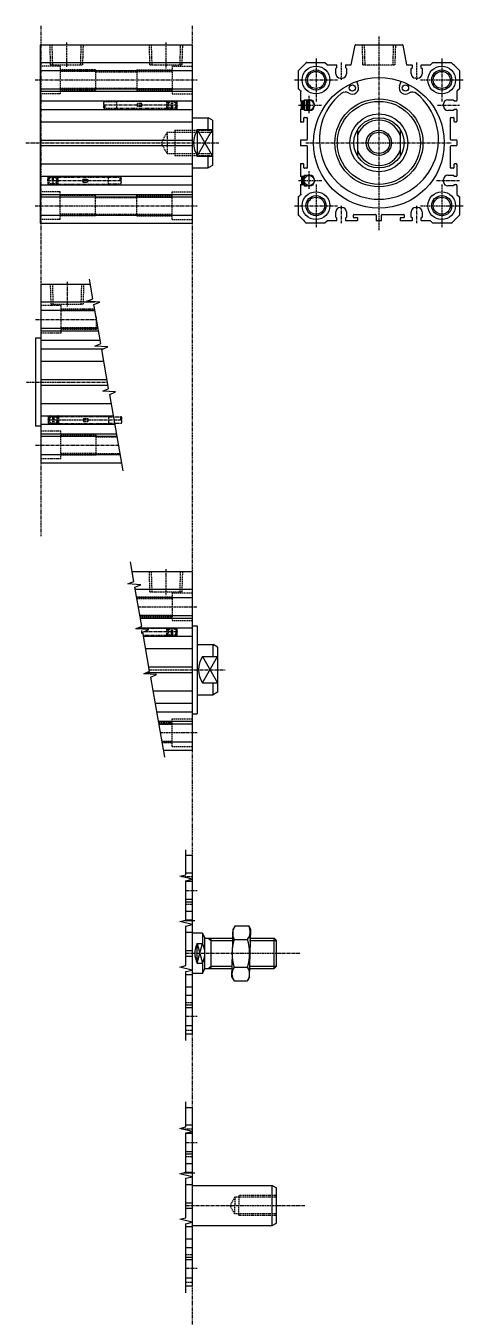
# Model space of a CAD drawing. Extents: x -127 to 117, y -226 to 743.
# Drawn here: x -56 to 117, y 230 to 743 of the extents above; entities that cross this region are included whole.
import ezdxf

# ---------------------------------------------------------------- set-up
doc = ezdxf.new("R2010")
doc.units = 0
for name, pattern in [('CENTER', [2, 1.25, -0.25, 0.25, -0.25]), ('DASHED', [0.75, 0.5, -0.25]), ('PHANTOM', [2.5, 1.25, -0.25, 0.25, -0.25, 0.25, -0.25])]:
    doc.linetypes.add(name, pattern=pattern)
doc.layers.get('0').update_dxf_attribs({"linetype": 'CONTINUOUS'})
doc.layers.add('CENTER', color=1, linetype='CENTER')

msp = doc.modelspace()

# ---------------------------------------------------------------- linework, layer by layer
at = {"color": 3, "linetype": 'PHANTOM'}
for p, q in [((-50.56, 743.22), (-50.56, 540.22)), ((9.72, 743.22), (9.72, -225.71))]:
    msp.add_line(p, q, dxfattribs=at)
at = {"color": 7, "linetype": 'CONTINUOUS'}
for p, q in [((-50.78, 735.68), (9.72, 735.68)), ((-50.78, 735.68), (-50.78, 664.68)), ((9.72, 735.68), (9.72, 664.68)), ((72.91, 727.68), (74.42, 735.52)), ((74.62, 735.68), (93.21, 735.68)), ((93.4, 735.52), (94.91, 727.68)), ((-50.78, 728.68), (9.72, 728.68)), ((-50.78, 725.4), (9.72, 725.4)), ((51.91, 718.18), (51.91, 725.4)), ((55.19, 728.68), (62.41, 728.68)), ((62.41, 728.68), (63.41, 727.68)), ((63.41, 727.68), (67.01, 727.68)), ((66.76, 726.18), (67.21, 726.68)), ((66.76, 724.08), (66.76, 726.18)), ((67.21, 726.68), (67.21, 727.48)), ((70.61, 727.48), (70.61, 726.68)), ((70.61, 726.68), (71.06, 726.18)), ((70.81, 727.68), (72.91, 727.68)), ((71.06, 726.18), (71.06, 724.08)), ((94.91, 727.68), (97.01, 727.68)), ((96.76, 726.18), (97.21, 726.68)), ((96.76, 724.08), (96.76, 726.18)), ((97.21, 726.68), (97.21, 727.48)), ((100.61, 727.48), (100.61, 726.68)), ((100.61, 726.68), (101.06, 726.18)), ((100.81, 727.68), (104.41, 727.68)), ((101.06, 726.18), (101.06, 724.08)), ((104.41, 727.68), (105.41, 728.68)), ((105.41, 728.68), (112.64, 728.68)), ((115.91, 725.4), (115.91, 718.18)), ((69.36, 722.38), (68.46, 722.38)), ((75.07, 721.13), (75.71, 719.36)), ((92.11, 719.36), (92.75, 721.13)), ((99.36, 722.38), (98.46, 722.38)), ((-50.78, 718.18), (9.72, 718.18)), ((-50.78, 717.18), (9.72, 717.18)), ((52.91, 717.18), (51.91, 718.18)), ((52.91, 713.58), (52.91, 717.18)), ((53.91, 713.38), (54.41, 713.83)), ((54.41, 713.83), (56.51, 713.83)), ((111.31, 713.83), (113.41, 713.83)), ((113.41, 713.83), (113.91, 713.38)), ((115.91, 718.18), (114.91, 717.18)), ((114.91, 717.18), (114.91, 713.58)), ((-50.78, 713.38), (9.72, 713.38)), ((-50.78, 709.98), (9.72, 709.98)), ((52.91, 705.28), (52.91, 709.78)), ((53.11, 713.38), (53.91, 713.38)), ((53.91, 709.98), (53.11, 709.98)), ((53.15, 710.28), (53.15, 713.08)), ((53.15, 713.08), (53.25, 713.08)), ((53.15, 710.28), (53.25, 710.28)), ((53.25, 713.21), (53.75, 713.21)), ((53.25, 711.93), (53.25, 713.21)), ((53.25, 711.93), (53.75, 711.93)), ((53.25, 710.15), (53.25, 711.43)), ((53.25, 711.43), (53.75, 711.43)), ((53.25, 710.15), (53.75, 710.15)), ((53.75, 713.21), (54.27, 713.73)), ((53.75, 710.15), (53.75, 713.21)), ((54.27, 709.63), (53.75, 710.15)), ((54.41, 709.53), (53.91, 709.98)), ((54.27, 713.73), (55.15, 713.73)), ((54.27, 709.63), (54.27, 713.73)), ((54.27, 709.63), (55.15, 709.63)), ((56.51, 709.53), (54.41, 709.53)), ((55.15, 709.63), (55.15, 713.73)), ((55.15, 712.43), (55.65, 712.43)), ((55.15, 710.93), (55.65, 710.93)), ((55.65, 709.78), (55.65, 713.58)), ((55.65, 713.58), (56.45, 713.58)), ((55.65, 709.78), (56.45, 709.78)), ((56.45, 709.7), (56.45, 713.65)), ((58.21, 712.13), (58.21, 711.23)), ((109.61, 711.23), (109.61, 712.13)), ((113.41, 709.53), (111.31, 709.53)), ((113.91, 709.98), (113.41, 709.53)), ((113.91, 713.38), (114.71, 713.38)), ((114.71, 709.98), (113.91, 709.98)), ((114.91, 709.78), (114.91, 705.28)), ((-50.78, 705.08), (9.72, 705.08)), ((9.72, 706.68), (15.99, 706.68)), ((15.99, 701.95), (15.99, 706.68)), ((17.72, 705.68), (15.99, 706.68)), ((17.72, 705.68), (17.72, 696.68)), ((53.11, 705.08), (53.91, 705.08)), ((54.11, 705.28), (54.11, 706.58)), ((54.31, 706.78), (55.21, 706.78)), ((55.41, 706.58), (55.41, 697.98)), ((112.41, 697.98), (112.41, 706.58)), ((112.61, 706.78), (113.51, 706.78)), ((113.71, 706.58), (113.71, 705.28)), ((113.91, 705.08), (114.71, 705.08)), ((11.72, 701.95), (17.72, 701.95)), ((11.72, 701.95), (17.72, 691.41)), ((11.72, 691.41), (17.72, 701.95)), ((11.72, 701.95), (11.72, 691.41)), ((75.41, 701.95), (75.41, 691.41)), ((92.41, 701.95), (92.41, 691.41)), ((-50.78, 697.78), (9.72, 697.78)), ((-50.78, 695.58), (9.72, 695.58)), ((17.72, 696.68), (17.72, 687.68)), ((52.91, 695.78), (52.91, 697.58)), ((55.21, 697.78), (53.11, 697.78)), ((53.11, 695.58), (55.21, 695.58)), ((55.41, 695.38), (55.41, 686.78)), ((112.41, 686.78), (112.41, 695.38)), ((114.71, 697.78), (112.61, 697.78)), ((112.61, 695.58), (114.71, 695.58)), ((114.91, 697.58), (114.91, 695.78)), ((-50.78, 688.28), (9.72, 688.28)), ((11.72, 691.41), (17.72, 691.41)), ((15.99, 686.68), (15.99, 691.41)), ((53.91, 688.28), (53.11, 688.28)), ((114.71, 688.28), (113.91, 688.28)), ((-50.78, 683.38), (9.72, 683.38)), ((9.72, 686.68), (15.99, 686.68)), ((17.72, 687.68), (15.99, 686.68)), ((52.91, 683.58), (52.91, 688.08)), ((53.11, 683.38), (53.91, 683.38)), ((53.21, 680.28), (53.21, 683.08)), ((53.21, 683.08), (53.31, 683.08)), ((53.31, 683.21), (53.81, 683.21)), ((53.31, 681.93), (53.31, 683.21)), ((53.81, 683.21), (54.33, 683.73)), ((53.81, 680.15), (53.81, 683.21)), ((53.91, 683.38), (54.41, 683.83)), ((54.11, 686.78), (54.11, 688.08)), ((55.21, 686.58), (54.31, 686.58)), ((54.33, 683.73), (55.21, 683.73)), ((54.33, 682.36), (54.33, 683.73)), ((54.41, 683.83), (56.51, 683.83)), ((55.21, 683.41), (55.21, 683.73)), ((111.31, 683.83), (113.41, 683.83)), ((113.51, 686.58), (112.61, 686.58)), ((113.41, 683.83), (113.91, 683.38)), ((113.71, 688.08), (113.71, 686.78)), ((113.91, 683.38), (114.71, 683.38)), ((114.91, 688.08), (114.91, 683.58)), ((-50.78, 679.98), (9.72, 679.98)), ((52.91, 676.18), (52.91, 679.78)), ((53.91, 679.98), (53.11, 679.98)), ((53.21, 680.28), (53.31, 680.28)), ((53.31, 681.93), (53.81, 681.93)), ((53.31, 680.15), (53.31, 681.43)), ((53.31, 681.43), (53.81, 681.43)), ((53.31, 680.15), (53.81, 680.15)), ((54.33, 679.63), (53.81, 680.15)), ((54.41, 679.53), (53.91, 679.98)), ((54.33, 679.63), (54.33, 681)), ((54.33, 679.63), (55.21, 679.63)), ((56.51, 679.53), (54.41, 679.53)), ((55.21, 679.63), (55.21, 679.95)), ((58.21, 682.13), (58.21, 681.23)), ((109.61, 681.23), (109.61, 682.13)), ((113.41, 679.53), (111.31, 679.53)), ((113.91, 679.98), (113.41, 679.53)), ((114.71, 679.98), (113.91, 679.98)), ((114.91, 679.78), (114.91, 676.18)), ((-50.78, 676.18), (9.72, 676.18)), ((-50.78, 675.18), (9.72, 675.18)), ((51.91, 675.18), (52.91, 676.18)), ((51.91, 667.95), (51.91, 675.18)), ((114.91, 676.18), (115.91, 675.18)), ((115.91, 675.18), (115.91, 667.95)), ((-50.78, 667.95), (9.72, 667.95)), ((66.76, 667.18), (66.76, 669.28)), ((68.46, 670.98), (69.36, 670.98)), ((71.06, 669.28), (71.06, 667.18)), ((73.81, 667.08), (73.81, 667.98)), ((74.01, 668.18), (82.61, 668.18)), ((82.81, 667.98), (82.81, 665.88)), ((85.01, 665.88), (85.01, 667.98)), ((85.21, 668.18), (93.81, 668.18)), ((94.01, 667.98), (94.01, 667.08)), ((96.76, 667.18), (96.76, 669.28)), ((98.46, 670.98), (99.36, 670.98)), ((101.06, 669.28), (101.06, 667.18)), ((-50.78, 664.68), (9.72, 664.68)), ((62.41, 664.68), (55.19, 664.68)), ((63.41, 665.68), (62.41, 664.68)), ((67.01, 665.68), (63.41, 665.68)), ((67.21, 666.68), (66.76, 667.18)), ((67.21, 665.88), (67.21, 666.68)), ((71.06, 667.18), (70.61, 666.68)), ((70.61, 666.68), (70.61, 665.88)), ((75.31, 665.68), (70.81, 665.68)), ((75.31, 666.88), (74.01, 666.88)), ((75.51, 665.88), (75.51, 666.68)), ((84.81, 665.68), (83.01, 665.68)), ((92.31, 666.68), (92.31, 665.88)), ((93.81, 666.88), (92.51, 666.88)), ((97.01, 665.68), (92.51, 665.68)), ((97.21, 666.68), (96.76, 667.18)), ((97.21, 665.88), (97.21, 666.68)), ((101.06, 667.18), (100.61, 666.68)), ((100.61, 666.68), (100.61, 665.88)), ((104.41, 665.68), (100.81, 665.68)), ((105.41, 664.68), (104.41, 665.68)), ((112.64, 664.68), (105.41, 664.68)), ((-50.56, 640.48), (-30.86, 640.48)), ((-50.56, 640.48), (-50.56, 569.48)), ((-50.56, 633.48), (-29.07, 633.48)), ((-50.56, 630.2), (-29.05, 630.2)), ((-50.56, 622.98), (-27.77, 622.98)), ((-50.56, 621.98), (-27.6, 621.98)), ((-52.56, 618.98), (-52.56, 583.98)), ((-50.56, 618.98), (-52.56, 618.98)), ((-50.56, 618.18), (-26.93, 618.18)), ((-50.56, 614.78), (-25.57, 614.78)), ((-50.56, 609.88), (-25.46, 609.88)), ((-50.56, 602.58), (-24.18, 602.58)), ((-50.56, 600.38), (-23.79, 600.38)), ((-50.56, 593.08), (-22.5, 593.08)), ((-50.56, 588.18), (-21.64, 588.18)), ((-50.56, 583.98), (-52.56, 583.98)), ((-50.56, 584.78), (-21.04, 584.78)), ((-50.56, 580.98), (-20.37, 580.98)), ((-50.56, 579.98), (-20.19, 579.98)), ((-50.56, 572.76), (-18.92, 572.76)), ((-50.56, 569.48), (-18.34, 569.48)), ((-14.23, 526.17), (9.72, 526.17)), ((9.72, 526.17), (9.72, 455.17)), ((-13, 519.17), (9.72, 519.17)), ((-12.42, 515.89), (9.72, 515.89)), ((-11.15, 508.67), (9.72, 508.67)), ((-11.71, 503.87), (9.72, 503.87)), ((-10.97, 507.67), (9.72, 507.67)), ((9.72, 504.67), (11.72, 504.67)), ((11.72, 504.67), (11.72, 469.67)), ((-9.7, 500.47), (9.72, 500.47)), ((-8.84, 495.57), (9.72, 495.57)), ((11.72, 497.17), (17.99, 497.17)), ((19.72, 496.17), (17.99, 497.17)), ((17.99, 492.43), (17.99, 497.17)), ((19.72, 496.17), (19.72, 487.17)), ((-7.55, 488.27), (9.72, 488.27)), ((11.72, 492.43), (11.72, 481.9)), ((13.72, 492.43), (19.72, 481.9)), ((13.72, 481.9), (19.72, 492.43)), ((13.72, 492.43), (19.72, 492.43)), ((-8.43, 486.07), (9.72, 486.07)), ((19.72, 487.17), (19.72, 478.17)), ((-5.87, 478.77), (9.72, 478.77)), ((13.72, 481.9), (19.72, 481.9)), ((17.99, 477.17), (17.99, 481.9)), ((19.72, 478.17), (17.99, 477.17)), ((-5.01, 473.87), (9.72, 473.87)), ((11.72, 477.17), (17.99, 477.17)), ((-4.41, 470.47), (9.72, 470.47)), ((9.72, 469.67), (11.72, 469.67)), ((-3.74, 466.67), (9.72, 466.67)), ((-3.56, 465.67), (9.72, 465.67)), ((-2.29, 458.44), (9.72, 458.44)), ((-1.71, 455.17), (9.72, 455.17)), ((7.21, 413.38), (9.72, 413.38)), ((9.72, 413.38), (9.72, 342.38)), ((7.21, 406.38), (9.72, 406.38)), ((7.21, 403.1), (9.72, 403.1)), ((7.21, 395.88), (9.72, 395.88)), ((7.21, 394.88), (9.72, 394.88)), ((7.21, 391.08), (9.72, 391.08)), ((6.38, 387.38), (10.67, 387.38)), ((7.21, 387.68), (9.72, 387.68)), ((26, 383.88), (26.85, 385.35)), ((26.85, 385.35), (32.15, 385.35)), ((33, 383.88), (32.15, 385.35)), ((7.21, 382.78), (9.72, 382.78)), ((13.72, 382.38), (9.72, 382.38)), ((13.72, 382.38), (13.72, 378.25)), ((13.72, 382.38), (14.72, 380.38)), ((14.72, 368.38), (14.72, 380.38)), ((14.72, 380.38), (25.5, 380.38)), ((17.22, 368.38), (17.22, 380.38)), ((25.5, 364.88), (26, 383.88)), ((32.5, 364.88), (33, 383.88)), ((32.5, 380.38), (42.28, 380.38)), ((42.28, 368.38), (42.28, 380.38)), ((42.28, 380.38), (43.22, 379.43)), ((7.21, 375.48), (9.72, 375.48)), ((11.72, 370.51), (11.72, 378.25)), ((11.72, 378.25), (13.72, 378.25)), ((26.35, 379.86), (31.65, 379.86)), ((43.22, 369.33), (43.22, 379.43)), ((7.21, 373.28), (9.72, 373.28)), ((11.72, 370.51), (13.72, 370.51)), ((13.72, 370.51), (13.72, 366.38)), ((7.21, 365.98), (9.72, 365.98)), ((13.72, 366.38), (9.72, 366.38)), ((13.72, 366.38), (14.72, 368.38)), ((14.72, 368.38), (25.5, 368.38)), ((25.5, 364.88), (26.35, 363.41)), ((26.35, 368.89), (31.65, 368.89)), ((32.5, 364.88), (31.65, 363.41)), ((32.5, 368.38), (42.28, 368.38)), ((42.28, 368.38), (43.22, 369.33)), ((7.21, 361.08), (9.72, 361.08)), ((26.35, 363.41), (31.65, 363.41)), ((7.21, 357.68), (9.72, 357.68)), ((7.21, 353.88), (9.72, 353.88)), ((7.21, 352.88), (9.72, 352.88)), ((7.21, 345.66), (9.72, 345.66)), ((7.21, 342.38), (9.72, 342.38)), ((7.21, 313.11), (9.72, 313.11)), ((9.72, 313.11), (9.72, 242.11)), ((7.21, 306.11), (9.72, 306.11)), ((7.21, 302.83), (9.72, 302.83)), ((7.21, 295.61), (9.72, 295.61)), ((7.21, 294.61), (9.72, 294.61)), ((7.21, 290.81), (9.72, 290.81)), ((6.38, 287.11), (10.67, 287.11)), ((7.21, 287.41), (9.72, 287.41)), ((7.21, 282.51), (9.72, 282.51)), ((9.72, 282.11), (41.49, 282.11)), ((41.49, 266.11), (41.49, 282.11)), ((41.49, 282.11), (43.22, 281.11)), ((43.22, 267.11), (43.22, 281.11)), ((7.21, 275.21), (9.72, 275.21)), ((7.21, 273.01), (9.72, 273.01)), ((41.49, 266.11), (43.22, 267.11)), ((7.21, 265.71), (9.72, 265.71)), ((9.72, 266.11), (41.49, 266.11)), ((7.21, 260.81), (9.72, 260.81)), ((7.21, 257.41), (9.72, 257.41)), ((7.21, 253.61), (9.72, 253.61)), ((7.21, 252.61), (9.72, 252.61)), ((7.21, 245.38), (9.72, 245.38)), ((7.21, 242.11), (9.72, 242.11))]:
    msp.add_line(p, q, dxfattribs=at)
at = {"color": 3, "linetype": 'DASHED'}
for p, q in [((-46.6, 727.68), (-46.85, 735.68)), ((-45.75, 727.68), (-46, 735.68)), ((-34.55, 735.68), (-34.8, 727.68)), ((-33.7, 735.68), (-33.95, 727.68)), ((-7.1, 727.68), (-7.35, 735.68)), ((-6.25, 727.68), (-6.5, 735.68)), ((4.95, 735.68), (4.7, 727.68)), ((5.8, 735.68), (5.55, 727.68)), ((77.58, 727.68), (77.33, 735.68)), ((78.44, 727.68), (78.19, 735.68)), ((89.64, 735.68), (89.39, 727.68)), ((90.49, 735.68), (90.24, 727.68)), ((-42.78, 727.18), (-50.78, 727.18)), ((-46.6, 727.68), (-33.95, 727.68)), ((-42.78, 727.18), (-42.78, 716.18)), ((-28.78, 725.68), (-42.78, 725.68)), ((-28.78, 725.05), (-42.78, 725.05)), ((-28.78, 725.68), (-28.78, 717.68)), ((-28.78, 724.98), (-12.28, 724.98)), ((-12.28, 725.68), (1.72, 725.68)), ((-12.28, 725.68), (-12.28, 717.68)), ((-12.28, 725.05), (1.72, 725.05)), ((-7.1, 727.68), (5.55, 727.68)), ((1.72, 727.18), (9.72, 727.18)), ((1.72, 727.18), (1.72, 716.18)), ((77.58, 727.68), (90.24, 727.68)), ((-42.78, 716.18), (-50.78, 716.18)), ((-28.78, 718.3), (-42.78, 718.3)), ((-28.78, 717.68), (-42.78, 717.68)), ((-28.78, 718.38), (-12.28, 718.38)), ((-12.28, 718.3), (1.72, 718.3)), ((-12.28, 717.68), (1.72, 717.68)), ((1.72, 716.18), (9.72, 716.18)), ((-0.28, 700.87), (-2.69, 696.68)), ((-0.28, 700.87), (17.72, 700.87)), ((-0.28, 700.87), (-0.28, 692.49)), ((2.72, 701.68), (2.72, 691.68)), ((2.72, 701.68), (17.72, 701.68)), ((-0.28, 692.49), (-2.69, 696.68)), ((-0.28, 692.49), (17.72, 692.49)), ((2.72, 691.68), (17.72, 691.68)), ((-42.78, 677.18), (-50.78, 677.18)), ((-42.78, 666.18), (-42.78, 677.18)), ((-28.78, 675.68), (-42.78, 675.68)), ((-28.78, 675.05), (-42.78, 675.05)), ((-28.78, 667.68), (-28.78, 675.68)), ((-28.78, 674.98), (-12.28, 674.98)), ((-12.28, 667.68), (-12.28, 675.68)), ((-12.28, 675.68), (1.72, 675.68)), ((-12.28, 675.05), (1.72, 675.05)), ((1.72, 677.18), (9.72, 677.18)), ((1.72, 666.18), (1.72, 677.18)), ((-28.78, 668.3), (-42.78, 668.3)), ((-28.78, 667.68), (-42.78, 667.68)), ((-28.78, 668.38), (-12.28, 668.38)), ((-12.28, 668.3), (1.72, 668.3)), ((-12.28, 667.68), (1.72, 667.68)), ((-42.78, 666.18), (-50.78, 666.18)), ((1.72, 666.18), (9.72, 666.18)), ((-46.39, 632.48), (-46.64, 640.48)), ((-45.53, 632.48), (-45.78, 640.48)), ((-34.34, 640.48), (-34.59, 632.48)), ((-33.48, 640.48), (-33.73, 632.48)), ((-42.56, 631.98), (-50.56, 631.98)), ((-46.39, 632.48), (-33.73, 632.48)), ((-42.56, 631.98), (-42.56, 620.98)), ((-29.09, 630.48), (-42.56, 630.48)), ((-28.98, 629.86), (-42.56, 629.86)), ((-28.56, 627.45), (-28.56, 622.48)), ((-28.56, 623.11), (-42.56, 623.11)), ((-28.56, 622.48), (-42.56, 622.48)), ((-28.56, 623.18), (-27.81, 623.18)), ((-42.56, 620.98), (-50.56, 620.98)), ((-42.56, 581.98), (-50.56, 581.98)), ((-42.56, 570.98), (-42.56, 581.98)), ((-28.56, 580.48), (-42.56, 580.48)), ((-28.56, 572.48), (-28.56, 580.48)), ((-28.56, 579.86), (-42.56, 579.86)), ((-28.56, 579.78), (-20.16, 579.78)), ((-42.56, 570.98), (-50.56, 570.98)), ((-28.56, 573.11), (-42.56, 573.11)), ((-28.56, 572.48), (-42.56, 572.48)), ((-28.56, 573.18), (-18.99, 573.18)), ((-7.1, 518.17), (-7.35, 526.17)), ((-6.25, 518.17), (-6.5, 526.17)), ((4.95, 526.17), (4.7, 518.17)), ((5.8, 526.17), (5.55, 518.17)), ((-12.34, 515.47), (-12.28, 515.47)), ((-12.28, 516.17), (1.72, 516.17)), ((-12.28, 516.17), (-12.28, 515.08)), ((-12.28, 515.54), (1.72, 515.54)), ((-7.1, 518.17), (5.55, 518.17)), ((1.72, 517.67), (1.72, 506.67)), ((1.72, 517.67), (9.72, 517.67)), ((-11.17, 508.79), (1.72, 508.79)), ((-11.06, 508.17), (1.72, 508.17)), ((1.72, 506.67), (9.72, 506.67)), ((1.72, 456.67), (1.72, 467.67)), ((1.72, 467.67), (9.72, 467.67)), ((-3.65, 466.17), (1.72, 466.17)), ((-3.54, 465.54), (1.72, 465.54)), ((-2.35, 458.79), (1.72, 458.79)), ((-2.24, 458.17), (1.72, 458.17)), ((1.72, 456.67), (9.72, 456.67)), ((5.4, 404.88), (9.72, 404.88)), ((7.21, 393.88), (9.72, 393.88)), ((7.21, 354.88), (9.72, 354.88)), ((7.21, 343.88), (9.72, 343.88)), ((5.4, 304.61), (9.72, 304.61)), ((7.21, 293.61), (9.72, 293.61)), ((26.62, 277.43), (24.71, 274.11)), ((43.22, 277.43), (26.62, 277.43)), ((26.62, 277.43), (26.62, 274.11)), ((43.22, 278.11), (28.22, 278.11)), ((28.22, 278.11), (28.22, 274.11)), ((26.62, 270.78), (24.71, 274.11)), ((26.62, 270.78), (26.62, 274.11)), ((28.22, 270.11), (28.22, 274.11)), ((43.22, 270.78), (26.62, 270.78)), ((43.22, 270.11), (28.22, 270.11)), ((7.21, 254.61), (9.72, 254.61)), ((7.21, 243.61), (9.72, 243.61))]:
    msp.add_line(p, q, dxfattribs=at)
at = {"color": 7, "linetype": 'PHANTOM'}
for p, q in [((-20.28, 712.98), (-25.26, 712.98)), ((-20.28, 710.38), (-25.26, 710.38)), ((-20.28, 709.98), (-20.28, 713.38)), ((-0.38, 713.08), (-20.28, 713.08)), ((-0.38, 710.28), (-20.28, 710.28)), ((-12.08, 711.08), (-12.08, 712.28)), ((-10.28, 712.28), (-12.08, 712.28)), ((-10.28, 711.08), (-12.08, 711.08)), ((-10.28, 711.08), (-10.28, 712.28)), ((-0.38, 709.98), (-0.38, 713.38)), ((-0.18, 712.45), (-0.18, 713.28)), ((-0.18, 710.08), (-0.18, 710.91)), ((1.47, 710.17), (1.47, 713.19)), ((1.97, 710.17), (1.97, 713.19)), ((3.62, 712.45), (3.62, 713.28)), ((3.62, 710.08), (3.62, 710.91)), ((3.72, 712.13), (3.72, 713.38)), ((3.72, 709.98), (3.72, 711.23)), ((-47.78, 683.38), (-47.78, 682.13)), ((-47.68, 683.28), (-47.68, 682.45)), ((-46.03, 683.19), (-46.03, 680.17)), ((-45.53, 683.19), (-45.53, 680.17)), ((-43.88, 683.28), (-43.88, 682.45)), ((-43.68, 683.38), (-43.68, 679.98)), ((-43.68, 683.08), (-23.78, 683.08)), ((-23.78, 683.38), (-23.78, 679.98)), ((-47.78, 681.23), (-47.78, 679.98)), ((-47.68, 680.91), (-47.68, 680.08)), ((-43.88, 680.91), (-43.88, 680.08)), ((-43.68, 680.28), (-23.78, 680.28)), ((-33.78, 682.28), (-33.78, 681.08)), ((-33.78, 682.28), (-31.98, 682.28)), ((-33.78, 681.08), (-31.98, 681.08)), ((-31.98, 682.28), (-31.98, 681.08)), ((-23.78, 682.98), (-18.79, 682.98)), ((-23.78, 680.38), (-18.79, 680.38)), ((-47.56, 588.18), (-47.56, 586.93)), ((-47.56, 586.03), (-47.56, 584.78)), ((-47.46, 588.08), (-47.46, 587.25)), ((-47.46, 585.71), (-47.46, 584.88)), ((-45.81, 587.99), (-45.81, 584.97)), ((-45.31, 587.99), (-45.31, 584.97)), ((-43.66, 588.08), (-43.66, 587.25)), ((-43.66, 585.71), (-43.66, 584.88)), ((-43.46, 588.18), (-43.46, 584.78)), ((-43.46, 587.88), (-23.56, 587.88)), ((-33.56, 587.08), (-31.76, 587.08)), ((-33.56, 587.08), (-33.56, 585.88)), ((-33.56, 585.88), (-31.76, 585.88)), ((-31.76, 587.08), (-31.76, 585.88)), ((-23.56, 588.18), (-23.56, 584.78)), ((-23.56, 587.78), (-18.58, 587.78)), ((-43.46, 585.08), (-23.56, 585.08)), ((-23.56, 585.18), (-18.58, 585.18)), ((-0.38, 503.57), (-12.4, 503.57)), ((-0.38, 500.47), (-0.38, 503.87)), ((-0.18, 502.94), (-0.18, 503.77)), ((1.47, 500.66), (1.47, 503.68)), ((1.97, 500.66), (1.97, 503.68)), ((3.62, 502.94), (3.62, 503.77)), ((3.72, 502.62), (3.72, 503.87)), ((-10.28, 501.57), (-10.28, 502.77)), ((-0.38, 500.77), (-9.75, 500.77)), ((-0.18, 500.57), (-0.18, 501.4)), ((3.62, 500.57), (3.62, 501.4)), ((3.72, 500.47), (3.72, 501.72))]:
    msp.add_line(p, q, dxfattribs=at)
at = {"color": 3, "linetype": 'CONTINUOUS'}
for p, q in [((-29.84, 634.7), (-31.2, 642.44)), ((-32.2, 633.67), (-29.84, 634.7)), ((-27.06, 633.36), (-32.2, 633.67)), ((-29.42, 632.33), (-27.06, 633.36)), ((-26.69, 616.84), (-29.42, 632.33)), ((-29.05, 615.81), (-26.69, 616.84)), ((-23.92, 615.5), (-29.05, 615.81)), ((-26.27, 614.48), (-23.92, 615.5)), ((-23.54, 598.98), (-26.27, 614.48)), ((-25.9, 597.96), (-23.54, 598.98)), ((-20.77, 597.65), (-25.9, 597.96)), ((-23.12, 596.62), (-20.77, 597.65)), ((-17.77, 566.23), (-23.12, 596.62)), ((-13.55, 522.29), (-14.91, 530.04)), ((-15.91, 521.27), (-13.55, 522.29)), ((-10.77, 520.95), (-15.91, 521.27)), ((-13.13, 519.93), (-10.77, 520.95)), ((-10.4, 504.44), (-13.13, 519.93)), ((-12.76, 503.41), (-10.4, 504.44)), ((-7.62, 503.1), (-12.76, 503.41)), ((-9.98, 502.07), (-7.62, 503.1)), ((-7.25, 486.58), (-9.98, 502.07)), ((-9.61, 485.55), (-7.25, 486.58)), ((-4.48, 485.24), (-9.61, 485.55)), ((-6.83, 484.22), (-4.48, 485.24)), ((-1.21, 452.33), (-6.83, 484.22)), ((7.21, 405.64), (7.21, 415.58)), ((4.71, 405.04), (7.21, 405.64)), ((9.71, 403.84), (4.71, 405.04)), ((7.21, 403.24), (9.71, 403.84)), ((7.21, 387.58), (7.21, 403.24)), ((4.71, 386.98), (7.21, 387.58)), ((9.71, 385.78), (4.71, 386.98)), ((7.21, 385.18), (9.71, 385.78)), ((7.21, 369.51), (7.21, 385.18)), ((16.01, 380.38), (17.22, 379.43)), ((11.72, 370.51), (13.72, 378.25)), ((11.72, 378.25), (13.72, 370.51)), ((17.22, 379.43), (25.5, 379.43)), ((32.5, 379.43), (43.22, 379.43)), ((4.71, 368.91), (7.21, 369.51)), ((9.71, 367.71), (4.71, 368.91)), ((7.21, 367.11), (9.71, 367.71)), ((7.21, 339.65), (7.21, 367.11)), ((16.01, 368.38), (17.22, 369.33)), ((17.22, 369.33), (25.5, 369.33)), ((32.5, 369.33), (43.22, 369.33)), ((7.21, 305.37), (7.21, 315.31)), ((4.71, 304.77), (7.21, 305.37)), ((9.71, 303.57), (4.71, 304.77)), ((7.21, 302.97), (9.71, 303.57)), ((7.21, 287.31), (7.21, 302.97)), ((4.71, 286.71), (7.21, 287.31)), ((9.71, 285.51), (4.71, 286.71)), ((7.21, 284.91), (9.71, 285.51)), ((7.21, 269.24), (7.21, 284.91)), ((4.71, 268.64), (7.21, 269.24)), ((9.71, 267.44), (4.71, 268.64)), ((7.21, 266.84), (9.71, 267.44)), ((7.21, 239.37), (7.21, 266.84))]:
    msp.add_line(p, q, dxfattribs=at)
at = {"color": 7, "linetype": 'PHANTOM'}
for points in [[(-25.26, 712.98, 0), (-25.27, 712.98, 0), (-25.28, 712.98, 0), (-25.28, 712.98, 0), (-25.29, 712.97, 0), (-25.3, 712.97, 0), (-25.31, 712.97, 0), (-25.31, 712.97, 0), (-25.32, 712.96, 0), (-25.33, 712.96, 0), (-25.33, 712.96, 0), (-25.34, 712.95, 0), (-25.35, 712.95, 0), (-25.36, 712.95, 0), (-25.36, 712.94, 0), (-25.37, 712.93, 0), (-25.38, 712.93, 0), (-25.38, 712.92, 0), (-25.39, 712.91, 0), (-25.4, 712.91, 0), (-25.4, 712.9, 0), (-25.41, 712.89, 0), (-25.42, 712.88, 0), (-25.42, 712.88, 0), (-25.43, 712.87, 0), (-25.43, 712.86, 0), (-25.44, 712.85, 0), (-25.45, 712.84, 0), (-25.45, 712.83, 0), (-25.46, 712.82, 0), (-25.46, 712.81, 0), (-25.47, 712.8, 0), (-25.47, 712.79, 0), (-25.48, 712.78, 0), (-25.48, 712.76, 0), (-25.49, 712.75, 0), (-25.49, 712.74, 0), (-25.5, 712.73, 0), (-25.5, 712.71, 0), (-25.51, 712.7, 0), (-25.51, 712.69, 0), (-25.52, 712.67, 0), (-25.52, 712.66, 0), (-25.52, 712.65, 0), (-25.53, 712.63, 0), (-25.53, 712.62, 0), (-25.53, 712.61, 0), (-25.54, 712.59, 0), (-25.54, 712.58, 0), (-25.54, 712.56, 0), (-25.54, 712.55, 0), (-25.55, 712.53, 0), (-25.55, 712.52, 0), (-25.55, 712.5, 0), (-25.55, 712.48, 0), (-25.55, 712.47, 0), (-25.56, 712.45, 0), (-25.56, 712.44, 0), (-25.56, 712.42, 0), (-25.56, 712.41, 0), (-25.56, 712.39, 0), (-25.56, 712.38, 0), (-25.56, 712.36, 0), (-25.56, 712.34, 0), (-25.56, 712.33, 0), (-25.56, 712.31, 0), (-25.56, 712.3, 0), (-25.56, 712.28, 0), (-25.56, 712.26, 0), (-25.56, 712.25, 0), (-25.56, 712.23, 0), (-25.56, 712.22, 0), (-25.56, 712.2, 0), (-25.55, 712.18, 0), (-25.55, 712.17, 0), (-25.55, 712.15, 0), (-25.55, 712.14, 0), (-25.55, 712.12, 0), (-25.54, 712.11, 0), (-25.54, 712.09, 0), (-25.54, 712.08, 0), (-25.54, 712.06, 0), (-25.53, 712.05, 0), (-25.53, 712.04, 0), (-25.53, 712.02, 0), (-25.52, 712.01, 0), (-25.52, 711.99, 0), (-25.52, 711.98, 0), (-25.51, 711.97, 0), (-25.51, 711.95, 0), (-25.5, 711.94, 0), (-25.5, 711.93, 0), (-25.49, 711.91, 0), (-25.49, 711.9, 0), (-25.48, 711.89, 0), (-25.48, 711.88, 0), (-25.47, 711.87, 0), (-25.47, 711.86, 0), (-25.46, 711.85, 0), (-25.46, 711.84, 0), (-25.45, 711.83, 0), (-25.45, 711.82, 0), (-25.44, 711.81, 0), (-25.43, 711.8, 0), (-25.43, 711.79, 0), (-25.42, 711.78, 0), (-25.42, 711.77, 0), (-25.41, 711.76, 0), (-25.4, 711.75, 0), (-25.4, 711.75, 0), (-25.39, 711.74, 0), (-25.38, 711.73, 0), (-25.38, 711.73, 0), (-25.37, 711.72, 0), (-25.36, 711.71, 0), (-25.36, 711.71, 0), (-25.35, 711.71, 0), (-25.34, 711.7, 0), (-25.33, 711.7, 0), (-25.33, 711.69, 0), (-25.32, 711.69, 0), (-25.31, 711.69, 0), (-25.31, 711.68, 0), (-25.3, 711.68, 0), (-25.29, 711.68, 0), (-25.28, 711.68, 0), (-25.28, 711.68, 0), (-25.27, 711.68, 0), (-25.26, 711.68, 0)], [(-25.26, 710.38, 0), (-25.25, 710.38, 0), (-25.23, 710.38, 0), (-25.22, 710.38, 0), (-25.2, 710.39, 0), (-25.19, 710.4, 0), (-25.17, 710.4, 0), (-25.16, 710.41, 0), (-25.15, 710.43, 0), (-25.13, 710.44, 0), (-25.12, 710.45, 0), (-25.11, 710.47, 0), (-25.1, 710.49, 0), (-25.08, 710.5, 0), (-25.07, 710.52, 0), (-25.06, 710.55, 0), (-25.05, 710.57, 0), (-25.04, 710.59, 0), (-25.03, 710.62, 0), (-25.02, 710.64, 0), (-25.01, 710.67, 0), (-25, 710.69, 0), (-25, 710.72, 0), (-24.99, 710.75, 0), (-24.98, 710.78, 0), (-24.98, 710.81, 0), (-24.97, 710.84, 0), (-24.97, 710.87, 0), (-24.97, 710.9, 0), (-24.96, 710.93, 0), (-24.96, 710.96, 0), (-24.96, 711, 0), (-24.96, 711.03, 0), (-24.96, 711.06, 0), (-24.96, 711.09, 0), (-24.96, 711.12, 0), (-24.97, 711.15, 0), (-24.97, 711.18, 0), (-24.97, 711.22, 0), (-24.98, 711.25, 0), (-24.98, 711.28, 0), (-24.99, 711.31, 0), (-25, 711.33, 0), (-25, 711.36, 0), (-25.01, 711.39, 0), (-25.02, 711.41, 0), (-25.03, 711.44, 0), (-25.04, 711.46, 0), (-25.05, 711.49, 0), (-25.06, 711.51, 0), (-25.07, 711.53, 0), (-25.08, 711.55, 0), (-25.1, 711.57, 0), (-25.11, 711.59, 0), (-25.12, 711.6, 0), (-25.13, 711.62, 0), (-25.15, 711.63, 0), (-25.16, 711.64, 0), (-25.17, 711.65, 0), (-25.19, 711.66, 0), (-25.2, 711.66, 0), (-25.22, 711.67, 0), (-25.23, 711.67, 0), (-25.25, 711.68, 0), (-25.26, 711.68, 0), (-25.28, 711.68, 0), (-25.29, 711.67, 0), (-25.31, 711.67, 0), (-25.32, 711.66, 0), (-25.33, 711.66, 0), (-25.35, 711.65, 0), (-25.36, 711.64, 0), (-25.38, 711.63, 0), (-25.39, 711.62, 0), (-25.4, 711.6, 0), (-25.42, 711.59, 0), (-25.43, 711.57, 0), (-25.44, 711.55, 0), (-25.45, 711.53, 0), (-25.46, 711.51, 0), (-25.47, 711.49, 0), (-25.48, 711.46, 0), (-25.49, 711.44, 0), (-25.5, 711.41, 0), (-25.51, 711.39, 0), (-25.52, 711.36, 0), (-25.53, 711.33, 0), (-25.53, 711.31, 0), (-25.54, 711.28, 0), (-25.54, 711.25, 0), (-25.55, 711.22, 0), (-25.55, 711.18, 0), (-25.56, 711.15, 0), (-25.56, 711.12, 0), (-25.56, 711.09, 0), (-25.56, 711.06, 0), (-25.56, 711.03, 0), (-25.56, 711, 0), (-25.56, 710.96, 0), (-25.56, 710.93, 0), (-25.56, 710.9, 0), (-25.55, 710.87, 0), (-25.55, 710.84, 0), (-25.54, 710.81, 0), (-25.54, 710.78, 0), (-25.53, 710.75, 0), (-25.53, 710.72, 0), (-25.52, 710.69, 0), (-25.51, 710.67, 0), (-25.5, 710.64, 0), (-25.49, 710.62, 0), (-25.48, 710.59, 0), (-25.47, 710.57, 0), (-25.46, 710.55, 0), (-25.45, 710.52, 0), (-25.44, 710.5, 0), (-25.43, 710.49, 0), (-25.42, 710.47, 0), (-25.4, 710.45, 0), (-25.39, 710.44, 0), (-25.38, 710.43, 0), (-25.36, 710.41, 0), (-25.35, 710.4, 0), (-25.33, 710.4, 0), (-25.32, 710.39, 0), (-25.31, 710.38, 0), (-25.29, 710.38, 0), (-25.28, 710.38, 0), (-25.26, 710.38, 0)], [(-18.79, 682.98, 0), (-18.8, 682.98, 0), (-18.82, 682.97, 0), (-18.83, 682.97, 0), (-18.85, 682.96, 0), (-18.86, 682.96, 0), (-18.88, 682.95, 0), (-18.89, 682.94, 0), (-18.91, 682.93, 0), (-18.92, 682.91, 0), (-18.93, 682.9, 0), (-18.94, 682.88, 0), (-18.96, 682.87, 0), (-18.97, 682.85, 0), (-18.98, 682.83, 0), (-18.99, 682.81, 0), (-19, 682.79, 0), (-19.01, 682.76, 0), (-19.02, 682.74, 0), (-19.03, 682.71, 0), (-19.04, 682.69, 0), (-19.05, 682.66, 0), (-19.05, 682.63, 0), (-19.06, 682.61, 0), (-19.07, 682.58, 0), (-19.07, 682.55, 0), (-19.08, 682.52, 0), (-19.08, 682.48, 0), (-19.08, 682.45, 0), (-19.09, 682.42, 0), (-19.09, 682.39, 0), (-19.09, 682.36, 0), (-19.09, 682.33, 0), (-19.09, 682.3, 0), (-19.09, 682.26, 0), (-19.09, 682.23, 0), (-19.08, 682.2, 0), (-19.08, 682.17, 0), (-19.08, 682.14, 0), (-19.07, 682.11, 0), (-19.07, 682.08, 0), (-19.06, 682.05, 0), (-19.05, 682.02, 0), (-19.05, 681.99, 0), (-19.04, 681.97, 0), (-19.03, 681.94, 0), (-19.02, 681.91, 0), (-19.01, 681.89, 0), (-19, 681.87, 0), (-18.99, 681.85, 0), (-18.98, 681.83, 0), (-18.97, 681.8, 0), (-18.96, 681.79, 0), (-18.94, 681.77, 0), (-18.93, 681.75, 0), (-18.92, 681.74, 0), (-18.91, 681.73, 0), (-18.89, 681.71, 0), (-18.88, 681.71, 0), (-18.86, 681.7, 0), (-18.85, 681.69, 0), (-18.83, 681.68, 0), (-18.82, 681.68, 0), (-18.8, 681.68, 0), (-18.79, 681.68, 0), (-18.78, 681.68, 0), (-18.76, 681.68, 0), (-18.75, 681.68, 0), (-18.73, 681.69, 0), (-18.72, 681.7, 0), (-18.7, 681.71, 0), (-18.69, 681.71, 0), (-18.68, 681.73, 0), (-18.66, 681.74, 0), (-18.65, 681.75, 0), (-18.64, 681.77, 0), (-18.62, 681.79, 0), (-18.61, 681.8, 0), (-18.6, 681.83, 0), (-18.59, 681.85, 0), (-18.58, 681.87, 0), (-18.57, 681.89, 0), (-18.56, 681.91, 0), (-18.55, 681.94, 0), (-18.54, 681.97, 0), (-18.53, 681.99, 0), (-18.53, 682.02, 0), (-18.52, 682.05, 0), (-18.51, 682.08, 0), (-18.51, 682.11, 0), (-18.5, 682.14, 0), (-18.5, 682.17, 0), (-18.5, 682.2, 0), (-18.49, 682.23, 0), (-18.49, 682.26, 0), (-18.49, 682.3, 0), (-18.49, 682.33, 0), (-18.49, 682.36, 0), (-18.49, 682.39, 0), (-18.49, 682.42, 0), (-18.5, 682.45, 0), (-18.5, 682.48, 0), (-18.5, 682.52, 0), (-18.51, 682.55, 0), (-18.51, 682.58, 0), (-18.52, 682.61, 0), (-18.53, 682.63, 0), (-18.53, 682.66, 0), (-18.54, 682.69, 0), (-18.55, 682.71, 0), (-18.56, 682.74, 0), (-18.57, 682.76, 0), (-18.58, 682.79, 0), (-18.59, 682.81, 0), (-18.6, 682.83, 0), (-18.61, 682.85, 0), (-18.62, 682.87, 0), (-18.64, 682.88, 0), (-18.65, 682.9, 0), (-18.66, 682.91, 0), (-18.68, 682.93, 0), (-18.69, 682.94, 0), (-18.7, 682.95, 0), (-18.72, 682.96, 0), (-18.73, 682.96, 0), (-18.75, 682.97, 0), (-18.76, 682.97, 0), (-18.78, 682.98, 0), (-18.79, 682.98, 0)], [(-18.79, 680.38, 0), (-18.78, 680.38, 0), (-18.78, 680.38, 0), (-18.77, 680.38, 0), (-18.76, 680.38, 0), (-18.75, 680.38, 0), (-18.75, 680.38, 0), (-18.74, 680.39, 0), (-18.73, 680.39, 0), (-18.72, 680.39, 0), (-18.72, 680.4, 0), (-18.71, 680.4, 0), (-18.7, 680.4, 0), (-18.7, 680.41, 0), (-18.69, 680.41, 0), (-18.68, 680.42, 0), (-18.68, 680.43, 0), (-18.67, 680.43, 0), (-18.66, 680.44, 0), (-18.66, 680.45, 0), (-18.65, 680.45, 0), (-18.64, 680.46, 0), (-18.64, 680.47, 0), (-18.63, 680.48, 0), (-18.62, 680.49, 0), (-18.62, 680.5, 0), (-18.61, 680.5, 0), (-18.61, 680.52, 0), (-18.6, 680.52, 0), (-18.59, 680.53, 0), (-18.59, 680.55, 0), (-18.58, 680.56, 0), (-18.58, 680.57, 0), (-18.57, 680.58, 0), (-18.57, 680.59, 0), (-18.56, 680.6, 0), (-18.56, 680.62, 0), (-18.55, 680.63, 0), (-18.55, 680.64, 0), (-18.54, 680.65, 0), (-18.54, 680.67, 0), (-18.54, 680.68, 0), (-18.53, 680.69, 0), (-18.53, 680.71, 0), (-18.53, 680.72, 0), (-18.52, 680.73, 0), (-18.52, 680.75, 0), (-18.52, 680.76, 0), (-18.51, 680.78, 0), (-18.51, 680.79, 0), (-18.51, 680.81, 0), (-18.51, 680.82, 0), (-18.5, 680.84, 0), (-18.5, 680.85, 0), (-18.5, 680.87, 0), (-18.5, 680.88, 0), (-18.5, 680.9, 0), (-18.49, 680.92, 0), (-18.49, 680.93, 0), (-18.49, 680.95, 0), (-18.49, 680.96, 0), (-18.49, 680.98, 0), (-18.49, 681, 0), (-18.49, 681.01, 0), (-18.49, 681.03, 0), (-18.49, 681.04, 0), (-18.49, 681.06, 0), (-18.49, 681.08, 0), (-18.49, 681.09, 0), (-18.49, 681.11, 0), (-18.49, 681.12, 0), (-18.49, 681.14, 0), (-18.5, 681.15, 0), (-18.5, 681.17, 0), (-18.5, 681.18, 0), (-18.5, 681.2, 0), (-18.5, 681.22, 0), (-18.51, 681.23, 0), (-18.51, 681.25, 0), (-18.51, 681.26, 0), (-18.51, 681.28, 0), (-18.52, 681.29, 0), (-18.52, 681.3, 0), (-18.52, 681.32, 0), (-18.53, 681.33, 0), (-18.53, 681.35, 0), (-18.53, 681.36, 0), (-18.54, 681.37, 0), (-18.54, 681.39, 0), (-18.54, 681.4, 0), (-18.55, 681.41, 0), (-18.55, 681.43, 0), (-18.56, 681.44, 0), (-18.56, 681.45, 0), (-18.57, 681.46, 0), (-18.57, 681.48, 0), (-18.58, 681.49, 0), (-18.58, 681.5, 0), (-18.59, 681.51, 0), (-18.59, 681.52, 0), (-18.6, 681.53, 0), (-18.61, 681.54, 0), (-18.61, 681.55, 0), (-18.62, 681.56, 0), (-18.62, 681.57, 0), (-18.63, 681.58, 0), (-18.64, 681.59, 0), (-18.64, 681.59, 0), (-18.65, 681.6, 0), (-18.66, 681.61, 0), (-18.66, 681.62, 0), (-18.67, 681.62, 0), (-18.68, 681.63, 0), (-18.68, 681.63, 0), (-18.69, 681.64, 0), (-18.7, 681.64, 0), (-18.7, 681.65, 0), (-18.71, 681.65, 0), (-18.72, 681.66, 0), (-18.72, 681.66, 0), (-18.73, 681.66, 0), (-18.74, 681.67, 0), (-18.75, 681.67, 0), (-18.75, 681.67, 0), (-18.76, 681.67, 0), (-18.77, 681.68, 0), (-18.78, 681.68, 0), (-18.78, 681.68, 0), (-18.79, 681.68, 0)], [(-18.58, 587.78, 0), (-18.59, 587.78, 0), (-18.61, 587.78, 0), (-18.62, 587.77, 0), (-18.63, 587.77, 0), (-18.65, 587.76, 0), (-18.66, 587.75, 0), (-18.68, 587.74, 0), (-18.69, 587.73, 0), (-18.7, 587.72, 0), (-18.72, 587.7, 0), (-18.73, 587.69, 0), (-18.74, 587.67, 0), (-18.75, 587.65, 0), (-18.77, 587.63, 0), (-18.78, 587.61, 0), (-18.79, 587.59, 0), (-18.8, 587.57, 0), (-18.81, 587.54, 0), (-18.82, 587.52, 0), (-18.83, 587.49, 0), (-18.83, 587.46, 0), (-18.84, 587.44, 0), (-18.85, 587.41, 0), (-18.85, 587.38, 0), (-18.86, 587.35, 0), (-18.86, 587.32, 0), (-18.87, 587.29, 0), (-18.87, 587.26, 0), (-18.87, 587.23, 0), (-18.87, 587.19, 0), (-18.88, 587.16, 0), (-18.88, 587.13, 0), (-18.88, 587.1, 0), (-18.87, 587.07, 0), (-18.87, 587.04, 0), (-18.87, 587, 0), (-18.87, 586.97, 0), (-18.86, 586.94, 0), (-18.86, 586.91, 0), (-18.85, 586.88, 0), (-18.85, 586.85, 0), (-18.84, 586.82, 0), (-18.83, 586.8, 0), (-18.83, 586.77, 0), (-18.82, 586.74, 0), (-18.81, 586.72, 0), (-18.8, 586.69, 0), (-18.79, 586.67, 0), (-18.78, 586.65, 0), (-18.77, 586.63, 0), (-18.75, 586.61, 0), (-18.74, 586.59, 0), (-18.73, 586.57, 0), (-18.72, 586.56, 0), (-18.7, 586.54, 0), (-18.69, 586.53, 0), (-18.68, 586.52, 0), (-18.66, 586.51, 0), (-18.65, 586.5, 0), (-18.63, 586.49, 0), (-18.62, 586.49, 0), (-18.61, 586.48, 0), (-18.59, 586.48, 0), (-18.58, 586.48, 0), (-18.56, 586.48, 0), (-18.55, 586.48, 0), (-18.53, 586.49, 0), (-18.52, 586.49, 0), (-18.5, 586.5, 0), (-18.49, 586.51, 0), (-18.47, 586.52, 0), (-18.46, 586.53, 0), (-18.45, 586.54, 0), (-18.43, 586.56, 0), (-18.42, 586.57, 0), (-18.41, 586.59, 0), (-18.4, 586.61, 0), (-18.39, 586.63, 0), (-18.37, 586.65, 0), (-18.36, 586.67, 0), (-18.35, 586.69, 0), (-18.34, 586.72, 0), (-18.33, 586.74, 0), (-18.33, 586.77, 0), (-18.32, 586.8, 0), (-18.31, 586.82, 0), (-18.3, 586.85, 0), (-18.3, 586.88, 0), (-18.29, 586.91, 0), (-18.29, 586.94, 0), (-18.28, 586.97, 0), (-18.28, 587, 0), (-18.28, 587.04, 0), (-18.28, 587.07, 0), (-18.28, 587.1, 0), (-18.28, 587.13, 0), (-18.28, 587.16, 0), (-18.28, 587.19, 0), (-18.28, 587.23, 0), (-18.28, 587.26, 0), (-18.28, 587.29, 0), (-18.29, 587.32, 0), (-18.29, 587.35, 0), (-18.3, 587.38, 0), (-18.3, 587.41, 0), (-18.31, 587.44, 0), (-18.32, 587.46, 0), (-18.33, 587.49, 0), (-18.33, 587.52, 0), (-18.34, 587.54, 0), (-18.35, 587.57, 0), (-18.36, 587.59, 0), (-18.37, 587.61, 0), (-18.39, 587.63, 0), (-18.4, 587.65, 0), (-18.41, 587.67, 0), (-18.42, 587.69, 0), (-18.43, 587.7, 0), (-18.45, 587.72, 0), (-18.46, 587.73, 0), (-18.47, 587.74, 0), (-18.49, 587.75, 0), (-18.5, 587.76, 0), (-18.52, 587.77, 0), (-18.53, 587.77, 0), (-18.55, 587.78, 0), (-18.56, 587.78, 0), (-18.58, 587.78, 0)], [(-18.58, 585.18, 0), (-18.57, 585.18, 0), (-18.56, 585.18, 0), (-18.55, 585.18, 0), (-18.55, 585.18, 0), (-18.54, 585.18, 0), (-18.53, 585.19, 0), (-18.52, 585.19, 0), (-18.52, 585.19, 0), (-18.51, 585.2, 0), (-18.5, 585.2, 0), (-18.5, 585.2, 0), (-18.49, 585.21, 0), (-18.48, 585.21, 0), (-18.47, 585.22, 0), (-18.47, 585.22, 0), (-18.46, 585.23, 0), (-18.45, 585.24, 0), (-18.45, 585.24, 0), (-18.44, 585.25, 0), (-18.43, 585.26, 0), (-18.43, 585.26, 0), (-18.42, 585.27, 0), (-18.42, 585.28, 0), (-18.41, 585.29, 0), (-18.4, 585.3, 0), (-18.4, 585.31, 0), (-18.39, 585.32, 0), (-18.39, 585.33, 0), (-18.38, 585.34, 0), (-18.37, 585.35, 0), (-18.37, 585.36, 0), (-18.36, 585.37, 0), (-18.36, 585.38, 0), (-18.35, 585.39, 0), (-18.35, 585.41, 0), (-18.34, 585.42, 0), (-18.34, 585.43, 0), (-18.33, 585.44, 0), (-18.33, 585.46, 0), (-18.33, 585.47, 0), (-18.32, 585.48, 0), (-18.32, 585.5, 0), (-18.31, 585.51, 0), (-18.31, 585.52, 0), (-18.31, 585.54, 0), (-18.3, 585.55, 0), (-18.3, 585.57, 0), (-18.3, 585.58, 0), (-18.3, 585.6, 0), (-18.29, 585.61, 0), (-18.29, 585.63, 0), (-18.29, 585.64, 0), (-18.29, 585.66, 0), (-18.28, 585.67, 0), (-18.28, 585.69, 0), (-18.28, 585.7, 0), (-18.28, 585.72, 0), (-18.28, 585.73, 0), (-18.28, 585.75, 0), (-18.28, 585.77, 0), (-18.28, 585.78, 0), (-18.28, 585.8, 0), (-18.28, 585.81, 0), (-18.28, 585.83, 0), (-18.28, 585.85, 0), (-18.28, 585.86, 0), (-18.28, 585.88, 0), (-18.28, 585.89, 0), (-18.28, 585.91, 0), (-18.28, 585.93, 0), (-18.28, 585.94, 0), (-18.28, 585.96, 0), (-18.28, 585.97, 0), (-18.28, 585.99, 0), (-18.29, 586, 0), (-18.29, 586.02, 0), (-18.29, 586.03, 0), (-18.29, 586.05, 0), (-18.3, 586.06, 0), (-18.3, 586.08, 0), (-18.3, 586.09, 0), (-18.3, 586.11, 0), (-18.31, 586.12, 0), (-18.31, 586.14, 0), (-18.31, 586.15, 0), (-18.32, 586.16, 0), (-18.32, 586.18, 0), (-18.33, 586.19, 0), (-18.33, 586.21, 0), (-18.33, 586.22, 0), (-18.34, 586.23, 0), (-18.34, 586.24, 0), (-18.35, 586.25, 0), (-18.35, 586.27, 0), (-18.36, 586.28, 0), (-18.36, 586.29, 0), (-18.37, 586.3, 0), (-18.37, 586.31, 0), (-18.38, 586.32, 0), (-18.39, 586.33, 0), (-18.39, 586.34, 0), (-18.4, 586.35, 0), (-18.4, 586.36, 0), (-18.41, 586.37, 0), (-18.42, 586.38, 0), (-18.42, 586.39, 0), (-18.43, 586.4, 0), (-18.43, 586.4, 0), (-18.44, 586.41, 0), (-18.45, 586.42, 0), (-18.45, 586.42, 0), (-18.46, 586.43, 0), (-18.47, 586.44, 0), (-18.47, 586.44, 0), (-18.48, 586.45, 0), (-18.49, 586.45, 0), (-18.5, 586.46, 0), (-18.5, 586.46, 0), (-18.51, 586.46, 0), (-18.52, 586.47, 0), (-18.52, 586.47, 0), (-18.53, 586.47, 0), (-18.54, 586.47, 0), (-18.55, 586.48, 0), (-18.55, 586.48, 0), (-18.56, 586.48, 0), (-18.57, 586.48, 0), (-18.58, 586.48, 0)]]:
    msp.add_polyline3d(points, dxfattribs=at)
at = {"color": 7, "linetype": 'CONTINUOUS'}
for centre, radius in [((58.91, 721.68), 5.5), ((58.91, 721.68), 3.38), ((108.91, 721.68), 5.5), ((108.91, 721.68), 3.38), ((83.91, 696.68), 26), ((73.36, 718.51), 1.25), ((94.47, 718.51), 1.25), ((83.91, 696.68), 17.5), ((83.91, 696.68), 16.5), ((83.91, 696.68), 11.5), ((83.91, 696.68), 10), ((83.91, 696.68), 4.25), ((56.21, 681.68), 2), ((58.91, 671.68), 5.5), ((58.91, 671.68), 3.38), ((108.91, 671.68), 5.5), ((108.91, 671.68), 3.38)]:
    msp.add_circle(centre, radius, dxfattribs=at)
at = {"color": 3, "linetype": 'CONTINUOUS'}
for centre, radius in [((58.91, 721.68), 4), ((108.91, 721.68), 4), ((83.91, 696.68), 5), ((58.91, 671.68), 4), ((108.91, 671.68), 4)]:
    msp.add_circle(centre, radius, dxfattribs=at)
at = {"color": 7, "linetype": 'PHANTOM'}
for centre in [(1.72, 711.68), (-45.78, 681.68), (-45.56, 586.48), (1.72, 502.17)]:
    msp.add_circle(centre, 1.53, dxfattribs=at)
at = {"color": 7, "linetype": 'CONTINUOUS'}
for centre, radius, start, end in [((74.62, 735.48), 0.2, 90, 169.0947), ((93.21, 735.48), 0.2, 10.9053, 90), ((83.91, 696.68), 43, 131.9108, 138.0892), ((67.01, 727.48), 0.2, 0, 90), ((70.81, 727.48), 0.2, 90, 180), ((97.01, 727.48), 0.2, 0, 90), ((100.81, 727.48), 0.2, 90, 180), ((83.91, 696.68), 43, 41.9108, 48.0892), ((68.46, 724.08), 1.7, 180, 270), ((69.36, 724.08), 1.7, 270, 0), ((73.36, 718.51), 2.5, 235.7732, 19.8769), ((94.47, 718.51), 2.5, 160.1231, 304.2268), ((98.46, 724.08), 1.7, 180, 270), ((99.36, 724.08), 1.7, 270, 0), ((56.51, 712.13), 1.7, 0, 90), ((83.91, 697.95), 23.68, 129.1346, 50.8654), ((70.55, 714.38), 2.5, 55.7732, 129.1346), ((97.28, 714.38), 2.5, 50.8654, 124.2268), ((111.31, 712.13), 1.7, 90, 180), ((53.11, 713.58), 0.2, 180, 270), ((53.11, 709.78), 0.2, 90, 180), ((56.15, 711.68), 2, 239.9999, 120.0001), ((56.51, 711.23), 1.7, 270, 0), ((111.31, 711.23), 1.7, 180, 270), ((114.71, 713.58), 0.2, 270, 0), ((114.71, 709.78), 0.2, 0, 90), ((53.11, 705.28), 0.2, 180, 270), ((53.91, 705.28), 0.2, 270, 0), ((54.31, 706.58), 0.2, 90, 180), ((55.21, 706.58), 0.2, 0, 90), ((83.91, 696.68), 9, 19.1881, 160.8119), ((112.61, 706.58), 0.2, 90, 180), ((113.51, 706.58), 0.2, 0, 90), ((113.91, 705.28), 0.2, 180, 270), ((114.71, 705.28), 0.2, 270, 0), ((20.22, 696.68), 10, 148.2117, 211.7883), ((53.11, 697.58), 0.2, 90, 180), ((53.11, 695.78), 0.2, 180, 270), ((55.21, 697.98), 0.2, 270, 0), ((55.21, 695.38), 0.2, 0, 90), ((83.91, 696.68), 9, 199.1881, 340.8119), ((112.61, 697.98), 0.2, 180, 270), ((112.61, 695.38), 0.2, 90, 180), ((114.71, 697.58), 0.2, 0, 90), ((114.71, 695.78), 0.2, 270, 0), ((53.11, 688.08), 0.2, 90, 180), ((53.91, 688.08), 0.2, 0, 90), ((113.91, 688.08), 0.2, 90, 180), ((114.71, 688.08), 0.2, 0, 90), ((53.11, 683.58), 0.2, 180, 270), ((54.31, 686.78), 0.2, 180, 270), ((55.21, 686.78), 0.2, 270, 0), ((56.51, 682.13), 1.7, 0, 90), ((111.31, 682.13), 1.7, 90, 180), ((112.61, 686.78), 0.2, 180, 270), ((113.51, 686.78), 0.2, 270, 0), ((114.71, 683.58), 0.2, 270, 0), ((53.11, 679.78), 0.2, 90, 180), ((56.51, 681.23), 1.7, 270, 0), ((111.31, 681.23), 1.7, 180, 270), ((114.71, 679.78), 0.2, 0, 90), ((83.91, 696.68), 43, 221.9108, 228.0892), ((68.46, 669.28), 1.7, 90, 180), ((69.36, 669.28), 1.7, 0, 90), ((74.01, 667.98), 0.2, 90, 180), ((82.61, 667.98), 0.2, 0, 90), ((85.21, 667.98), 0.2, 90, 180), ((93.81, 667.98), 0.2, 0, 90), ((98.46, 669.28), 1.7, 90, 180), ((99.36, 669.28), 1.7, 0, 90), ((83.91, 696.68), 43, 311.9108, 318.0892), ((67.01, 665.88), 0.2, 270, 0), ((70.81, 665.88), 0.2, 180, 270), ((74.01, 667.08), 0.2, 180, 270), ((75.31, 666.68), 0.2, 0, 90), ((75.31, 665.88), 0.2, 270, 0), ((83.01, 665.88), 0.2, 180, 270), ((84.81, 665.88), 0.2, 270, 0), ((92.51, 666.68), 0.2, 90, 180), ((92.51, 665.88), 0.2, 180, 270), ((93.81, 667.08), 0.2, 270, 0), ((97.01, 665.88), 0.2, 270, 0), ((100.81, 665.88), 0.2, 180, 270), ((22.22, 487.17), 10, 148.2117, 211.7883), ((30.63, 382.24), 4.89, 140.5407, 209.0419), ((27.87, 382.97), 4.89, 320.5407, 29.0419), ((18.72, 374.38), 8, 151.045, 208.955), ((6.72, 374.38), 8, 331.0443, 28.9557), ((43.65, 374.38), 18.15, 162.412, 197.588), ((14.35, 374.38), 18.15, 342.412, 17.588), ((30.36, 366.15), 4.86, 145.6158, 214.3842), ((27.64, 366.15), 4.86, 325.6158, 34.3842)]:
    msp.add_arc(centre, radius, start, end, dxfattribs=at)
at = {"color": 7, "linetype": 'PHANTOM'}
for centre, radius, start, end in [((1.72, 711.68), 2.05, 123.9762, 236.0234), ((0.12, 713.28), 0.3, 160.5278, 180), ((0.12, 710.08), 0.3, 180, 199.4708), ((1.72, 711.68), 2.05, 303.9765, 56.0238), ((3.32, 713.28), 0.3, 0, 19.4724), ((3.32, 710.08), 0.3, 340.5293, 0), ((-45.78, 681.68), 2.05, 123.9765, 236.0238), ((-47.38, 683.28), 0.3, 160.5293, 180), ((-45.78, 681.68), 2.05, 303.9762, 56.0234), ((-44.18, 683.28), 0.3, 0, 19.4708), ((-47.38, 680.08), 0.3, 180, 199.4724), ((-44.18, 680.08), 0.3, 340.5278, 360), ((-45.56, 586.48), 2.05, 123.9765, 236.0238), ((-47.16, 588.08), 0.3, 160.5293, 180), ((-45.56, 586.48), 2.05, 303.9762, 56.0234), ((-43.96, 588.08), 0.3, 0, 19.4708), ((-47.16, 584.88), 0.3, 180, 199.4724), ((-43.96, 584.88), 0.3, 340.5278, 360), ((1.72, 502.17), 2.05, 123.9762, 236.0234), ((0.12, 503.77), 0.3, 160.5278, 180), ((1.72, 502.17), 2.05, 303.9765, 56.0238), ((3.32, 503.77), 0.3, 0, 19.4724), ((0.12, 500.57), 0.3, 180, 199.4708), ((3.32, 500.57), 0.3, 340.5293, 0)]:
    msp.add_arc(centre, radius, start, end, dxfattribs=at)
at = {"color": 7, "linetype": 'CONTINUOUS'}
for p in [(55.19, 728.68), (51.91, 718.18), (52.91, 717.18), (1.72, 711.68), (3.72, 711.68), (52.91, 713.38), (52.91, 711.68), (52.91, 709.98), (56.15, 711.68), (58.15, 711.68), (52.91, 705.08), (52.91, 697.78), (52.91, 695.58), (52.91, 688.28), (52.91, 683.38), (-47.78, 681.68), (-45.78, 681.68), (52.91, 681.68), (52.91, 679.98), (56.21, 681.68), (58.21, 681.68), (51.91, 675.18), (52.91, 676.18), (51.91, 667.95), (-47.56, 586.48), (-45.56, 586.48), (1.72, 502.17), (3.72, 502.17)]:
    msp.add_point(p, dxfattribs=at)
at = {"layer": 'CENTER', "color": 1, "linetype": 'CENTER'}
for p, q in [((-40.28, 736.61), (-40.28, 726.75)), ((-0.78, 736.61), (-0.78, 726.29)), ((83.91, 739), (83.91, 662.02)), ((58.91, 730.18), (58.91, 713.18)), ((108.91, 730.18), (108.91, 713.18)), ((68.91, 728.68), (68.91, 721.68)), ((98.91, 728.68), (98.91, 721.68)), ((-52.78, 721.68), (11.72, 721.68)), ((50.41, 721.68), (67.41, 721.68)), ((100.41, 721.68), (117.41, 721.68)), ((56.15, 708.43), (56.15, 715.37)), ((3.72, 711.68), (-25.26, 711.68)), ((51.91, 711.68), (61.13, 711.68)), ((107.26, 711.68), (115.91, 711.68)), ((-56.46, 696.68), (20.29, 696.68)), ((54.91, 696.68), (112.91, 696.68)), ((56.21, 678.43), (56.21, 685.37)), ((-47.78, 681.68), (-18.79, 681.68)), ((51.91, 681.68), (61.27, 681.68)), ((58.91, 680.18), (58.91, 663.18)), ((106.84, 681.68), (115.91, 681.68)), ((108.91, 680.18), (108.91, 663.18)), ((-52.78, 671.68), (11.72, 671.68)), ((50.41, 671.68), (67.41, 671.68)), ((68.91, 671.68), (68.91, 664.68)), ((98.91, 671.68), (98.91, 664.68)), ((100.41, 671.68), (117.41, 671.68)), ((-40.06, 641.41), (-40.06, 631.55)), ((-52.56, 626.48), (-28.39, 626.48)), ((-56.25, 601.48), (-23.98, 601.48)), ((-47.56, 586.48), (-18.58, 586.48)), ((-52.56, 576.48), (-19.57, 576.48)), ((-0.78, 527.1), (-0.78, 516.78)), ((-11.76, 512.17), (11.72, 512.17)), ((3.72, 502.17), (-9.77, 502.17)), ((-7.35, 487.17), (22.75, 487.17)), ((-2.95, 462.17), (11.72, 462.17)), ((7.21, 399.38), (11.72, 399.38)), ((7.21, 374.38), (52.72, 374.38)), ((7.21, 349.38), (11.72, 349.38)), ((7.21, 299.11), (11.72, 299.11)), ((7.21, 274.11), (54.72, 274.11)), ((7.21, 249.11), (11.72, 249.11))]:
    msp.add_line(p, q, dxfattribs=at)
msp.add_point((83.91, 696.68), dxfattribs=at)

doc.saveas('drawing.dxf')
